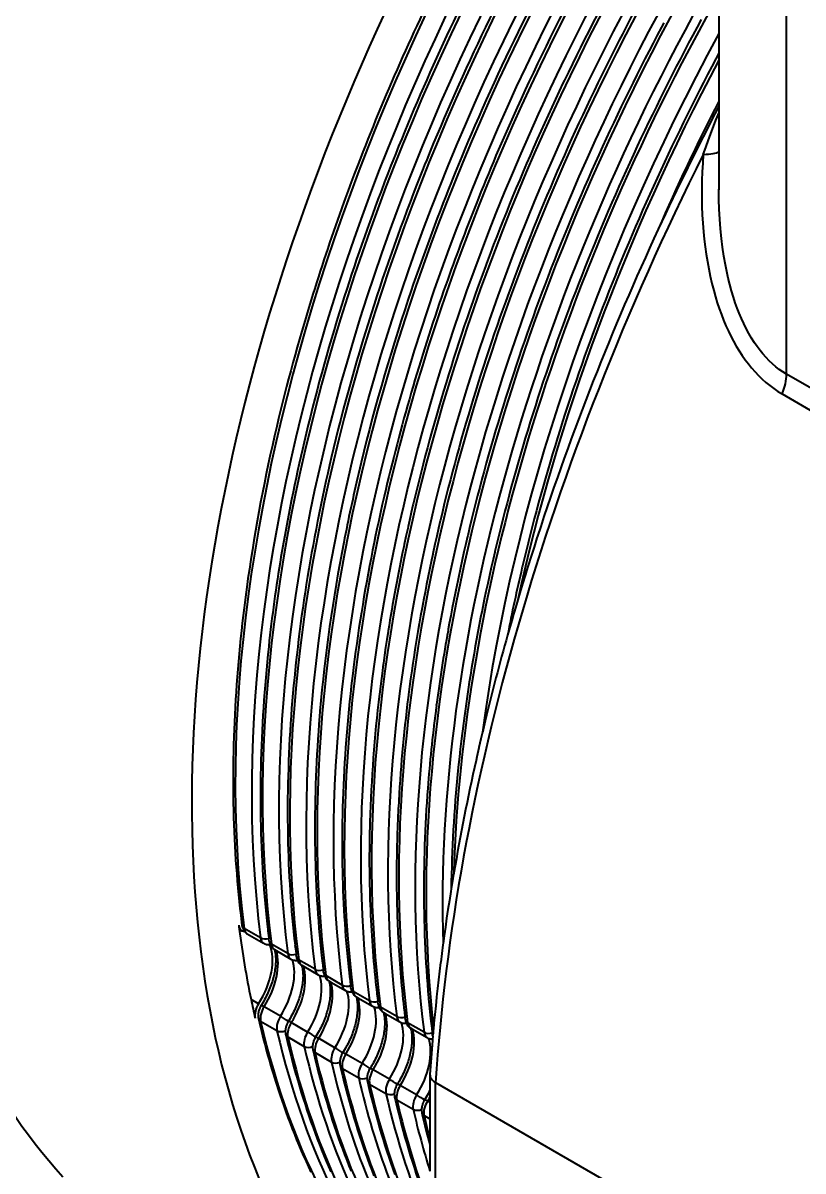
# Model space of a CAD drawing. Header units: millimetres. Extents: x 15 to 415, y 5 to 292.
# Drawn here: x 295.285 to 297.815, y 100.723 to 104.448 of the extents above; entities that cross this region are included whole.
import ezdxf

# ---------------------------------------------------------------- set-up
doc = ezdxf.new("R2010")
doc.units = ezdxf.units.MM
doc.layers.add('Geometries', color=7, linetype='Continuous')

msp = doc.modelspace()

# ---------------------------------------------------------------- linework, layer by layer
at = {"layer": 'Geometries', "linetype": 'Continuous', "lineweight": 40}
for p, q in [((297.7617, 103.3091), (297.7617, 107.5255)), ((297.542, 104.5406), (297.542, 104.4139)), ((297.542, 104.4139), (297.542, 104.35)), ((297.542, 104.35), (297.542, 104.3275)), ((297.542, 104.3275), (297.542, 104.1949)), ((297.542, 104.1949), (297.542, 104.1782)), ((297.542, 104.1782), (297.542, 104.156)), ((297.5363, 104.1423), (297.5418, 104.156)), ((297.542, 104.156), (297.542, 104.0302)), ((297.4918, 104.0219), (297.4963, 104.0352)), ((297.542, 104.0302), (297.542, 103.9221)), ((297.542, 103.9221), (297.542, 103.9073)), ((297.542, 103.9073), (297.542, 103.909)), ((299.933, 102.0555), (297.7617, 103.3091)), ((297.7471, 103.2445), (299.9184, 101.9909)), ((296.6646, 102.4819), (296.6636, 102.4762)), ((296.4463, 102.3137), (296.4453, 102.3056)), ((296.535, 102.2646), (296.5344, 102.2599)), ((296.626, 102.2337), (296.6264, 102.2367)), ((295.9863, 101.5078), (295.9947, 101.5029)), ((296.0554, 101.4796), (296.0024, 101.5103)), ((296.0124, 101.4927), (296.0654, 101.4621)), ((296.0823, 101.4782), (296.0825, 101.4764)), ((296.0826, 101.4759), (296.0825, 101.4764)), ((296.0835, 101.469), (296.0826, 101.4759)), ((296.0853, 101.4577), (296.0864, 101.4578)), ((296.1438, 101.4286), (296.0907, 101.4592)), ((296.1008, 101.4417), (296.1063, 101.4385)), ((296.1063, 101.4385), (296.1538, 101.4111)), ((296.1707, 101.4271), (296.1709, 101.4253)), ((296.171, 101.4248), (296.1709, 101.4253)), ((296.1719, 101.4179), (296.171, 101.4248)), ((296.2322, 101.3776), (296.1791, 101.4082)), ((296.1892, 101.3907), (296.1947, 101.3874)), ((296.1947, 101.3874), (296.2422, 101.36)), ((296.2591, 101.3761), (296.2593, 101.3743)), ((296.2594, 101.3738), (296.2593, 101.3743)), ((296.2602, 101.3669), (296.2594, 101.3738)), ((296.3206, 101.3265), (296.2675, 101.3572)), ((296.2776, 101.3396), (296.2831, 101.3364)), ((296.2831, 101.3364), (296.3306, 101.309)), ((296.3475, 101.3251), (296.3477, 101.3233)), ((296.3478, 101.3228), (296.3477, 101.3233)), ((296.3486, 101.3159), (296.3478, 101.3228)), ((296.4089, 101.2755), (296.3559, 101.3061)), ((296.0491, 101.2659), (296.0247, 101.28)), ((296.1198, 101.2251), (296.0668, 101.2557)), ((296.3659, 101.2886), (296.3715, 101.2854)), ((296.3715, 101.2854), (296.419, 101.258)), ((296.4359, 101.274), (296.4361, 101.2722)), ((296.4361, 101.2717), (296.4361, 101.2722)), ((296.437, 101.2648), (296.4361, 101.2717)), ((296.4973, 101.2245), (296.4443, 101.2551)), ((296.4543, 101.2376), (296.4599, 101.2344)), ((296.4599, 101.2344), (296.5074, 101.207)), ((296.5242, 101.223), (296.5245, 101.2212)), ((296.5245, 101.2207), (296.5245, 101.2212)), ((296.5254, 101.2138), (296.5245, 101.2207)), ((296.0557, 101.2092), (296.1087, 101.1786)), ((296.1457, 101.2094), (296.1454, 101.2089)), ((296.2082, 101.1741), (296.1552, 101.2047)), ((296.5857, 101.1735), (296.5327, 101.2041)), ((296.5427, 101.1865), (296.5483, 101.1833)), ((296.5483, 101.1833), (296.5958, 101.1559)), ((296.6168, 101.1882), (296.6172, 101.1929)), ((296.618, 101.2006), (296.6172, 101.1929)), ((296.1441, 101.1582), (296.1971, 101.1276)), ((296.2341, 101.1583), (296.2338, 101.1579)), ((296.2966, 101.123), (296.2436, 101.1537)), ((296.6126, 101.172), (296.6129, 101.1702)), ((296.6129, 101.1697), (296.6129, 101.1702)), ((296.6138, 101.1628), (296.6129, 101.1697)), ((296.6143, 101.1597), (296.6136, 101.1514)), ((296.6138, 101.1628), (296.6143, 101.1596)), ((296.6144, 101.1604), (296.6143, 101.1597)), ((296.6144, 101.1604), (296.615, 101.1675)), ((296.6155, 101.173), (296.615, 101.1682)), ((296.615, 101.1675), (296.615, 101.1682)), ((296.2324, 101.1072), (296.2855, 101.0765)), ((296.3225, 101.1073), (296.3222, 101.1068)), ((296.385, 101.072), (296.332, 101.1026)), ((296.3208, 101.0561), (296.3739, 101.0255)), ((296.4109, 101.0563), (296.4106, 101.0558)), ((296.4734, 101.021), (296.4204, 101.0516)), ((296.605, 101.0365), (296.6049, 101.0353)), ((296.6049, 101.0353), (296.6049, 100.9852)), ((296.4092, 101.0051), (296.4623, 100.9745)), ((296.4992, 101.0052), (296.499, 101.0048)), ((296.5618, 100.9699), (296.5088, 101.0006)), ((296.6232, 101.0103), (297.4151, 100.5532)), ((296.6232, 99.7578), (296.6232, 101.0103)), ((296.6049, 100.9852), (296.6049, 100.9626)), ((296.6049, 100.9626), (296.6049, 100.945)), ((296.4976, 100.9541), (296.5506, 100.9234)), ((296.5876, 100.9542), (296.5873, 100.9538)), ((296.6049, 100.945), (296.5971, 100.9495)), ((296.6049, 100.945), (296.6049, 100.8921)), ((296.586, 100.903), (296.6049, 100.8921)), ((296.6049, 100.8921), (296.6049, 100.8259)), ((296.6049, 100.8259), (296.6049, 100.8081)), ((296.6049, 100.8081), (296.6049, 100.7231))]:
    msp.add_line(p, q, dxfattribs=at)
at = {"layer": 'Geometries', "linetype": 'Continuous', "lineweight": 40, "flags": 128}
for points in [[(297.4853, 104.4597), (297.4715, 104.4343), (297.4578, 104.4089), (297.4442, 104.3834), (297.4308, 104.3578), (297.4174, 104.3322), (297.4041, 104.3066), (297.391, 104.2809), (297.3779, 104.2552), (297.365, 104.2294), (297.3521, 104.2036), (297.3394, 104.1778), (297.3268, 104.1519), (297.3142, 104.126), (297.3018, 104.1001), (297.2895, 104.0741), (297.2773, 104.0481), (297.2652, 104.0221), (297.2532, 103.996), (297.2413, 103.9699), (297.2296, 103.9438), (297.2179, 103.9177), (297.2064, 103.8915), (297.1949, 103.8653), (297.1836, 103.8391), (297.1724, 103.8129), (297.1613, 103.7867), (297.1504, 103.7604), (297.1395, 103.7341), (297.1287, 103.7078), (297.1181, 103.6815), (297.1076, 103.6551), (297.0972, 103.6288), (297.0869, 103.6024), (297.0767, 103.5761), (297.0667, 103.5497), (297.0568, 103.5233), (297.047, 103.4969), (297.0373, 103.4705), (297.0277, 103.4441), (297.0182, 103.4177), (297.0089, 103.3913), (296.9997, 103.3649), (296.9906, 103.3384), (296.9816, 103.312), (296.9728, 103.2856), (296.9641, 103.2592), (296.9555, 103.2328), (296.947, 103.2064), (296.9386, 103.18), (296.9304, 103.1536), (296.9223, 103.1272), (296.9143, 103.1009), (296.9064, 103.0745), (296.8987, 103.0482), (296.8911, 103.0218), (296.8836, 102.9955), (296.8763, 102.9692), (296.869, 102.9429), (296.8619, 102.9167), (296.855, 102.8904), (296.8481, 102.8642), (296.8414, 102.838), (296.8348, 102.8118), (296.8283, 102.7856), (296.822, 102.7595), (296.8158, 102.7334), (296.8152, 102.7307)], [(297.3633, 104.4484), (297.3559, 104.4344), (297.3424, 104.4088), (297.329, 104.3832), (297.3158, 104.3576), (297.3026, 104.3319), (297.2895, 104.3062), (297.2766, 104.2805), (297.2637, 104.2547), (297.251, 104.2288), (297.2384, 104.203), (297.2258, 104.1771), (297.2134, 104.1511), (297.2011, 104.1252), (297.1889, 104.0992), (297.1768, 104.0731), (297.1648, 104.0471), (297.1529, 104.021), (297.1412, 103.9949), (297.1295, 103.9687), (297.118, 103.9426), (297.1066, 103.9164), (297.0952, 103.8902), (297.084, 103.8639), (297.0729, 103.8377), (297.062, 103.8114), (297.0511, 103.7851), (297.0404, 103.7588), (297.0297, 103.7325), (297.0192, 103.7062), (297.0088, 103.6798), (296.9985, 103.6535), (296.9884, 103.6271), (296.9783, 103.6007), (296.9684, 103.5743), (296.9586, 103.5479), (296.9489, 103.5215), (296.9393, 103.4951), (296.9298, 103.4687), (296.9205, 103.4423), (296.9113, 103.4159), (296.9022, 103.3895), (296.8932, 103.3631), (296.8844, 103.3366), (296.8757, 103.3102), (296.8671, 103.2838), (296.8586, 103.2574), (296.8502, 103.231), (296.842, 103.2046), (296.8339, 103.1783), (296.8259, 103.1519), (296.8181, 103.1255), (296.8103, 103.0992), (296.8027, 103.0729), (296.7952, 103.0466), (296.7879, 103.0203), (296.7806, 102.994), (296.7735, 102.9677), (296.7666, 102.9415), (296.7597, 102.9152), (296.753, 102.889), (296.7464, 102.8628), (296.7399, 102.8367), (296.7336, 102.8105), (296.7274, 102.7844), (296.7268, 102.7818)], [(297.1994, 104.3538), (297.1882, 104.3315), (297.1754, 104.3057), (297.1626, 104.2799), (297.15, 104.254), (297.1375, 104.2281), (297.125, 104.2022), (297.1127, 104.1762), (297.1005, 104.1502), (297.0884, 104.1242), (297.0764, 104.0981), (297.0646, 104.072), (297.0528, 104.0459), (297.0411, 104.0198), (297.0296, 103.9936), (297.0182, 103.9674), (297.0068, 103.9412), (296.9956, 103.915), (296.9846, 103.8887), (296.9736, 103.8624), (296.9627, 103.8362), (296.952, 103.8099), (296.9413, 103.7835), (296.9308, 103.7572), (296.9204, 103.7309), (296.9101, 103.7045), (296.9, 103.6781), (296.8899, 103.6517), (296.88, 103.6254), (296.8702, 103.599), (296.8605, 103.5726), (296.8509, 103.5462), (296.8415, 103.5197), (296.8321, 103.4933), (296.8229, 103.4669), (296.8138, 103.4405), (296.8049, 103.4141), (296.796, 103.3877), (296.7873, 103.3613), (296.7787, 103.3349), (296.7702, 103.3085), (296.7618, 103.2821), (296.7536, 103.2557), (296.7455, 103.2293), (296.7375, 103.2029), (296.7297, 103.1766), (296.7219, 103.1502), (296.7143, 103.1239), (296.7068, 103.0976), (296.6995, 103.0713), (296.6923, 103.045), (296.6852, 103.0187), (296.6782, 102.9925), (296.6713, 102.9663), (296.6646, 102.9401), (296.658, 102.9139), (296.6516, 102.8877), (296.6452, 102.8616), (296.639, 102.8355), (296.6384, 102.8328)], [(297.542, 104.35), (297.5326, 104.3323), (297.5192, 104.3068), (297.5058, 104.2812), (297.4925, 104.2555), (297.4794, 104.2299), (297.4663, 104.2042), (297.4534, 104.1784), (297.4405, 104.1526), (297.4278, 104.1268), (297.4151, 104.1009), (297.4026, 104.075), (297.3902, 104.0491), (297.3779, 104.0231), (297.3657, 103.9971), (297.3536, 103.9711), (297.3416, 103.945), (297.3297, 103.9189), (297.318, 103.8928), (297.3063, 103.8667), (297.2948, 103.8405), (297.2833, 103.8143), (297.272, 103.7881), (297.2608, 103.7619), (297.2497, 103.7356), (297.2387, 103.7094), (297.2279, 103.6831), (297.2171, 103.6568), (297.2065, 103.6304), (297.196, 103.6041), (297.1856, 103.5778), (297.1753, 103.5514), (297.1651, 103.525), (297.1551, 103.4987), (297.1452, 103.4723), (297.1353, 103.4459), (297.1256, 103.4195), (297.1161, 103.3931), (297.1066, 103.3667), (297.0973, 103.3402), (297.0881, 103.3138), (297.079, 103.2874), (297.07, 103.261), (297.0612, 103.2346), (297.0524, 103.2082), (297.0438, 103.1818), (297.0354, 103.1554), (297.027, 103.129), (297.0188, 103.1026), (297.0107, 103.0762), (297.0027, 103.0498), (296.9948, 103.0235), (296.9871, 102.9971), (296.9795, 102.9708), (296.972, 102.9445), (296.9646, 102.9182), (296.9574, 102.8919), (296.9503, 102.8656), (296.9433, 102.8394), (296.9365, 102.8132), (296.9298, 102.787), (296.9245, 102.7662)], [(297.041, 104.2623), (297.0366, 104.2532), (297.0243, 104.2272), (297.0121, 104.2012), (297, 104.1752), (296.988, 104.1491), (296.9762, 104.123), (296.9644, 104.0969), (296.9527, 104.0708), (296.9412, 104.0446), (296.9298, 104.0184), (296.9185, 103.9922), (296.9073, 103.966), (296.8962, 103.9397), (296.8852, 103.9135), (296.8743, 103.8872), (296.8636, 103.8609), (296.8529, 103.8346), (296.8424, 103.8082), (296.832, 103.7819), (296.8217, 103.7555), (296.8116, 103.7292), (296.8015, 103.7028), (296.7916, 103.6764), (296.7818, 103.65), (296.7721, 103.6236), (296.7625, 103.5972), (296.7531, 103.5708), (296.7437, 103.5444), (296.7345, 103.5179), (296.7254, 103.4915), (296.7165, 103.4651), (296.7076, 103.4387), (296.6989, 103.4123), (296.6903, 103.3859), (296.6818, 103.3595), (296.6735, 103.3331), (296.6652, 103.3067), (296.6571, 103.2803), (296.6491, 103.254), (296.6413, 103.2276), (296.6335, 103.2013), (296.6259, 103.1749), (296.6185, 103.1486), (296.6111, 103.1223), (296.6039, 103.096), (296.5968, 103.0698), (296.5898, 103.0435), (296.5829, 103.0173), (296.5762, 102.9911), (296.5696, 102.9649), (296.5632, 102.9387), (296.5568, 102.9126), (296.5506, 102.8865), (296.55, 102.8838)], [(297.4963, 104.0352), (297.5115, 104.0779), (297.5327, 104.1335), (297.5363, 104.1423)], [(296.739, 104.0879), (296.7305, 104.0681), (296.7194, 104.0418), (296.7084, 104.0155), (296.6975, 103.9892), (296.6868, 103.9629), (296.6762, 103.9366), (296.6747, 103.9331)], [(297.4918, 104.0219), (297.4898, 103.9937), (297.4883, 103.9655), (297.4872, 103.9373), (297.4868, 103.9091), (297.4868, 103.8809), (297.4874, 103.8533), (297.4885, 103.8258), (297.4901, 103.7983), (297.4924, 103.771), (297.4948, 103.7466), (297.4978, 103.7224), (297.5012, 103.6982), (297.5051, 103.6742), (297.5095, 103.6504), (297.5144, 103.6267), (297.5198, 103.6031), (297.5258, 103.5798), (297.5313, 103.5602), (297.5372, 103.5408), (297.5435, 103.5216), (297.5503, 103.5027), (297.5576, 103.4841), (297.5653, 103.4657), (297.573, 103.4487), (297.5812, 103.432), (297.5898, 103.4157), (297.5988, 103.3997), (297.6083, 103.3841), (297.6178, 103.3697), (297.6276, 103.3557), (297.6379, 103.3421), (297.6485, 103.329), (297.6595, 103.3164), (297.6709, 103.3043), (297.6827, 103.2928), (297.6948, 103.2819), (297.7074, 103.2715), (297.7203, 103.2618), (297.7335, 103.2528), (297.7471, 103.2445)], [(297.4918, 104.0219), (297.5007, 104.0224), (297.509, 104.023), (297.5166, 104.0239), (297.5234, 104.0249), (297.5295, 104.0261), (297.5348, 104.0274), (297.5392, 104.0289), (297.5421, 104.0302)], [(296.3793, 104.0095), (296.3696, 103.9843), (296.3596, 103.9579), (296.3497, 103.9315), (296.3398, 103.9051), (296.3302, 103.8787), (296.3206, 103.8523), (296.3179, 103.8448)], [(296.4842, 104.0006), (296.4785, 103.986), (296.4682, 103.9596), (296.458, 103.9333), (296.4543, 103.9236)], [(296.5946, 104.0046), (296.5878, 103.9877), (296.5831, 103.976)], [(297.7617, 103.3091), (297.7498, 103.3164), (297.7383, 103.3244), (297.727, 103.3331), (297.7161, 103.3425), (297.7055, 103.3525), (297.6953, 103.3631), (297.6854, 103.3743), (297.6759, 103.386), (297.6667, 103.3982), (297.6579, 103.4109), (297.6484, 103.4257), (297.6395, 103.441), (297.631, 103.4567), (297.6229, 103.473), (297.6153, 103.4896), (297.6083, 103.5063), (297.6017, 103.5233), (297.5955, 103.5407), (297.5897, 103.5583), (297.5835, 103.5788), (297.5778, 103.5996), (297.5726, 103.6206), (297.5678, 103.6419), (297.5635, 103.6634), (297.5585, 103.6919), (297.5542, 103.7206), (297.5506, 103.7495), (297.5474, 103.7807), (297.545, 103.8121), (297.5433, 103.8437), (297.5423, 103.8754), (297.542, 103.9073)], [(297.758, 103.2776), (297.7596, 103.2858), (297.7608, 103.2938), (297.7615, 103.3016), (297.7617, 103.3091)], [(297.7471, 103.2445), (297.7508, 103.2538), (297.754, 103.2631), (297.7562, 103.2704), (297.758, 103.2776)], [(296.2848, 103.0369), (296.2794, 103.0135), (296.2734, 102.9874), (296.2676, 102.9614), (296.2619, 102.9354), (296.2564, 102.9095), (296.251, 102.8835), (296.2457, 102.8576), (296.2415, 102.8366)], [(296.4616, 102.9349), (296.4562, 102.9114), (296.4502, 102.8854), (296.4444, 102.8594), (296.4387, 102.8334), (296.4332, 102.8074), (296.4277, 102.7815), (296.4239, 102.7625)], [(296.55, 102.8838), (296.5446, 102.8604), (296.5386, 102.8344), (296.5342, 102.8149)], [(296.2415, 102.8366), (296.2405, 102.8318), (296.2355, 102.806), (296.2306, 102.7802), (296.2258, 102.7544), (296.2248, 102.7488)], [(296.6384, 102.8328), (296.6329, 102.8094), (296.627, 102.7833), (296.6212, 102.7573), (296.6155, 102.7313), (296.613, 102.7195)], [(296.5342, 102.8149), (296.5328, 102.8083), (296.5271, 102.7823), (296.5216, 102.7564), (296.5199, 102.7485)], [(296.7268, 102.7818), (296.7213, 102.7583), (296.7154, 102.7323), (296.7096, 102.7063), (296.7039, 102.6803), (296.7015, 102.6694)], [(296.954, 102.7832), (296.9522, 102.7777), (296.9426, 102.7479), (296.9332, 102.7181), (296.9238, 102.6884), (296.9185, 102.6711)], [(296.2248, 102.7488), (296.2212, 102.7287), (296.2167, 102.703), (296.2123, 102.6774), (296.208, 102.6518), (296.2039, 102.6263), (296.2, 102.6008), (296.1961, 102.5753), (296.1924, 102.5499), (296.1888, 102.5246), (296.1854, 102.4993), (296.1821, 102.474), (296.1789, 102.4488), (296.1759, 102.4237), (296.173, 102.3986), (296.1702, 102.3735), (296.1676, 102.3485), (296.1651, 102.3236), (296.1627, 102.2987), (296.1605, 102.2739), (296.1584, 102.2492), (296.1564, 102.2245), (296.1546, 102.1998), (296.1529, 102.1753), (296.1513, 102.1508), (296.1499, 102.1263), (296.1486, 102.102), (296.1475, 102.0777), (296.1465, 102.0534), (296.1456, 102.0293), (296.1449, 102.0052), (296.1442, 101.9812), (296.1438, 101.9572), (296.1434, 101.9334), (296.1432, 101.9096), (296.1432, 101.8859), (296.1433, 101.8622), (296.1435, 101.8386), (296.1438, 101.8152), (296.1439, 101.8089)], [(296.9245, 102.7662), (296.9232, 102.7608), (296.9167, 102.7346), (296.9104, 102.7085), (296.9042, 102.6824), (296.9036, 102.6797)], [(296.613, 102.7195), (296.6099, 102.7053), (296.6045, 102.6794), (296.5992, 102.6535), (296.5941, 102.6277), (296.589, 102.6018), (296.5841, 102.576), (296.5828, 102.5689)], [(296.8152, 102.7307), (296.8097, 102.7073), (296.8078, 102.6988)], [(296.8078, 102.6988), (296.8038, 102.6813), (296.798, 102.6552), (296.7923, 102.6292), (296.7867, 102.6033), (296.7813, 102.5774), (296.7788, 102.5652)], [(296.9185, 102.6711), (296.9146, 102.6586), (296.9055, 102.6289), (296.8966, 102.5991), (296.8897, 102.5763)], [(296.0147, 102.6454), (296.0121, 102.6266), (296.0086, 102.6013), (296.0053, 102.5761), (296.0021, 102.5509), (295.9991, 102.5257), (295.9962, 102.5006), (295.9934, 102.4756), (295.9908, 102.4506), (295.9883, 102.4257), (295.9859, 102.4008), (295.9837, 102.376), (295.9816, 102.3512), (295.9796, 102.3265), (295.9778, 102.3019), (295.9761, 102.2773), (295.9746, 102.2528), (295.9731, 102.2284), (295.9719, 102.204), (295.9707, 102.1797), (295.9697, 102.1555), (295.9689, 102.1342)], [(296.6939, 102.633), (296.6929, 102.6284), (296.6876, 102.6025), (296.6824, 102.5766), (296.6774, 102.5508), (296.6725, 102.525), (296.6677, 102.4993), (296.6646, 102.4819)], [(296.7015, 102.6694), (296.6983, 102.6543), (296.6939, 102.633)], [(296.5828, 102.5689), (296.5794, 102.5503), (296.5747, 102.5246), (296.5702, 102.4989), (296.5658, 102.4733), (296.5616, 102.4477), (296.5575, 102.4222), (296.5552, 102.4072)], [(296.8897, 102.5763), (296.8877, 102.5694), (296.879, 102.5397), (296.8761, 102.5298)], [(296.8761, 102.5298), (296.8704, 102.51), (296.8619, 102.4803), (296.8567, 102.4616)], [(296.4696, 102.4765), (296.4691, 102.4732), (296.4651, 102.4477), (296.4613, 102.4222), (296.4576, 102.3968), (296.454, 102.3715), (296.4523, 102.3587)], [(296.0819, 102.4254), (296.0818, 102.4245), (296.0792, 102.3996), (296.0767, 102.3746), (296.0743, 102.3498), (296.0721, 102.3249), (296.07, 102.3002), (296.068, 102.2755), (296.0662, 102.2509), (296.0645, 102.2263), (296.063, 102.2018), (296.0615, 102.1774), (296.0602, 102.153), (296.0591, 102.1287), (296.0581, 102.1045), (296.0572, 102.0803), (296.0565, 102.0562), (296.0559, 102.0322), (296.0554, 102.0083), (296.0551, 101.9844), (296.0549, 101.9606), (296.0548, 101.9369), (296.0549, 101.9132), (296.0551, 101.8897), (296.0554, 101.8662), (296.0559, 101.8428), (296.0565, 101.8195), (296.0573, 101.7962), (296.0582, 101.7731), (296.0592, 101.75), (296.0603, 101.727), (296.0616, 101.7041), (296.0631, 101.6813), (296.0646, 101.6586), (296.0663, 101.6359), (296.0682, 101.6136)], [(296.5552, 102.4072), (296.5535, 102.3967), (296.5497, 102.3712), (296.546, 102.3458), (296.5424, 102.3204), (296.539, 102.2951), (296.5378, 102.2863)], [(296.3572, 102.3585), (296.3557, 102.3467), (296.3527, 102.3216), (296.3508, 102.3059)], [(296.4523, 102.3587), (296.4506, 102.3462), (296.4473, 102.3209), (296.4463, 102.3137)], [(296.3508, 102.3059), (296.3498, 102.2965), (296.347, 102.2714), (296.3443, 102.2465), (296.3418, 102.2215), (296.3395, 102.1967), (296.3372, 102.1719), (296.3352, 102.1471), (296.3332, 102.1224), (296.3314, 102.0978), (296.3297, 102.0732), (296.3281, 102.0487), (296.3267, 102.0243), (296.3254, 101.9999), (296.3243, 101.9756), (296.3232, 101.9514), (296.3224, 101.9272), (296.3216, 101.9031), (296.321, 101.8791), (296.3206, 101.8552), (296.3202, 101.8313), (296.32, 101.8075), (296.32, 101.7838), (296.32, 101.7602), (296.3202, 101.7366), (296.3206, 101.7131), (296.3209, 101.6985)], [(296.4453, 102.3056), (296.4441, 102.2957), (296.441, 102.2706), (296.4381, 102.2455), (296.438, 102.2446)], [(296.5378, 102.2863), (296.5356, 102.2699), (296.535, 102.2646)], [(296.626, 102.2337), (296.624, 102.2189), (296.6236, 102.2155)], [(296.2482, 102.2154), (296.2468, 102.1981), (296.2448, 102.1734), (296.243, 102.1488), (296.2413, 102.1242), (296.2397, 102.0997), (296.2383, 102.0753), (296.237, 102.0509), (296.2369, 102.0485)], [(296.7156, 102.192), (296.7124, 102.1678), (296.7112, 102.1583)], [(296.7112, 102.1583), (296.7092, 102.1426), (296.7062, 102.1175), (296.7033, 102.0924), (296.7005, 102.0673), (296.6979, 102.0423), (296.6958, 102.0218)], [(296.7843, 102.1844), (296.7843, 102.1843), (296.7772, 102.1548), (296.7755, 102.1476)], [(295.9689, 102.1342), (295.9688, 102.1314), (295.9681, 102.1073), (295.9675, 102.0832), (295.967, 102.0593), (295.9667, 102.0354), (295.9665, 102.0116), (295.9664, 101.9879), (295.9665, 101.9643), (295.9667, 101.9407), (295.967, 101.9172), (295.9675, 101.8938), (295.9681, 101.8705), (295.9689, 101.8473), (295.9698, 101.8241), (295.9708, 101.801), (295.972, 101.778), (295.9733, 101.7552), (295.9747, 101.7323), (295.9763, 101.7096), (295.978, 101.687), (295.9798, 101.6644), (295.9818, 101.642), (295.9839, 101.6196), (295.9861, 101.5974), (295.9885, 101.5752), (295.991, 101.5531), (295.9937, 101.5311), (295.9951, 101.52)], [(296.7755, 102.1476), (296.7703, 102.1254), (296.7639, 102.0976)], [(296.7639, 102.0976), (296.7635, 102.096), (296.7568, 102.0666), (296.7544, 102.0556)], [(296.2369, 102.0485), (296.2359, 102.0266), (296.2349, 102.0024), (296.234, 101.9783), (296.2332, 101.9542), (296.2326, 101.9302), (296.2323, 101.9144)], [(296.2323, 101.9144), (296.2322, 101.9062), (296.2318, 101.8823), (296.2316, 101.8585), (296.2316, 101.8348), (296.2316, 101.8112), (296.2319, 101.7876), (296.2322, 101.7641), (296.2327, 101.7407), (296.2333, 101.7174), (296.234, 101.6942), (296.2349, 101.671), (296.236, 101.6479), (296.2371, 101.625), (296.2384, 101.6021), (296.2399, 101.5792), (296.2414, 101.5565), (296.2431, 101.5339), (296.245, 101.5113), (296.2469, 101.4889), (296.249, 101.4665), (296.2513, 101.4443), (296.2537, 101.4221), (296.2556, 101.4051)], [(296.6819, 101.6869), (296.6772, 101.6585), (296.6739, 101.6384)], [(296.6826, 101.6907), (296.682, 101.6874), (296.6819, 101.6869)], [(296.6739, 101.6384), (296.6725, 101.6297), (296.6679, 101.6008), (296.6635, 101.5721), (296.6592, 101.5434), (296.6551, 101.5147), (296.651, 101.486), (296.6476, 101.4609)], [(296.0682, 101.6136), (296.0682, 101.6134), (296.0702, 101.591), (296.0723, 101.5686), (296.0745, 101.5463), (296.0769, 101.5242), (296.0788, 101.5071)], [(296.5853, 101.5953), (296.5854, 101.5835), (296.5857, 101.56), (296.5862, 101.5366), (296.5868, 101.5133), (296.5876, 101.49), (296.5885, 101.4669), (296.5895, 101.4438), (296.5906, 101.4217)], [(295.9951, 101.52), (295.9957, 101.5166), (295.9964, 101.5137), (295.9971, 101.5115), (295.9978, 101.5096), (295.9988, 101.5075), (295.9998, 101.5055), (296.0009, 101.5037), (296.0029, 101.5009), (296.0031, 101.5007)], [(296.0031, 101.5007), (296.0053, 101.4982), (296.0066, 101.4969), (296.008, 101.4958), (296.0099, 101.4943), (296.0124, 101.4927)], [(296.0788, 101.5071), (296.0794, 101.5021), (296.0821, 101.4801), (296.0823, 101.4782)], [(296.1008, 101.4417), (296.1015, 101.4389), (296.1023, 101.4351), (296.103, 101.4312), (296.1036, 101.4271), (296.1041, 101.423), (296.1044, 101.4187), (296.1047, 101.4143), (296.1048, 101.4098), (296.1048, 101.4053), (296.1047, 101.4006), (296.1044, 101.3958), (296.1041, 101.391), (296.1036, 101.3861), (296.103, 101.381), (296.1023, 101.376), (296.1014, 101.3708), (296.1004, 101.3657), (296.0993, 101.3604), (296.0981, 101.3551), (296.0967, 101.3498), (296.0953, 101.3444), (296.0937, 101.339), (296.092, 101.3336), (296.0901, 101.3282), (296.0882, 101.3228), (296.0861, 101.3173), (296.0839, 101.3119), (296.0816, 101.3065), (296.0792, 101.301), (296.0767, 101.2956), (296.0741, 101.2903), (296.0714, 101.2849), (296.0686, 101.2796), (296.0657, 101.2744), (296.0627, 101.2692), (296.0596, 101.264), (296.0573, 101.2604)], [(296.0654, 101.4621), (296.068, 101.4607), (296.0702, 101.4598), (296.0719, 101.4592), (296.0731, 101.4589), (296.0743, 101.4586), (296.0755, 101.4583), (296.0768, 101.458), (296.0786, 101.4578), (296.0804, 101.4577), (296.0824, 101.4576), (296.085, 101.4577), (296.0853, 101.4577)], [(296.0835, 101.469), (296.084, 101.4655), (296.0847, 101.4627), (296.0855, 101.4604), (296.0862, 101.4585), (296.0865, 101.4578)], [(296.0865, 101.4578), (296.0871, 101.4564), (296.0882, 101.4545), (296.0893, 101.4526), (296.0913, 101.4498), (296.0937, 101.4471), (296.095, 101.4459), (296.0964, 101.4447), (296.0983, 101.4433), (296.1008, 101.4417)], [(296.1672, 101.456), (296.1678, 101.451), (296.1705, 101.4291), (296.1707, 101.4271)], [(296.6476, 101.4609), (296.6471, 101.4575), (296.6434, 101.4289), (296.6398, 101.4005), (296.6396, 101.3995)], [(296.1538, 101.4111), (296.1564, 101.4097), (296.1586, 101.4088), (296.1591, 101.4086)], [(296.1591, 101.4086), (296.1603, 101.4082), (296.1615, 101.4078), (296.1627, 101.4075), (296.1639, 101.4073), (296.1652, 101.407), (296.167, 101.4068), (296.1687, 101.4066), (296.1708, 101.4066), (296.1734, 101.4066), (296.1748, 101.4068)], [(296.1719, 101.4179), (296.1724, 101.4145), (296.1731, 101.4117), (296.1739, 101.4094), (296.1746, 101.4075), (296.1749, 101.4068)], [(296.1749, 101.4068), (296.1755, 101.4054), (296.1765, 101.4035), (296.1777, 101.4016), (296.1797, 101.3988), (296.1821, 101.3961), (296.1834, 101.3949), (296.1848, 101.3937), (296.1867, 101.3923), (296.1892, 101.3907)], [(296.2556, 101.4051), (296.2562, 101.4), (296.2588, 101.378), (296.2591, 101.3761)], [(296.5906, 101.4217), (296.5907, 101.4208), (296.592, 101.3979), (296.5934, 101.3751), (296.595, 101.3524), (296.5967, 101.3298), (296.5985, 101.3072), (296.6005, 101.2848), (296.6007, 101.2823)], [(296.1892, 101.3907), (296.1899, 101.3879), (296.1907, 101.3841), (296.1914, 101.3801), (296.192, 101.3761), (296.1924, 101.3719), (296.1928, 101.3677), (296.193, 101.3633), (296.1932, 101.3588), (296.1932, 101.3542), (296.1931, 101.3496), (296.1928, 101.3448), (296.1925, 101.3399), (296.192, 101.335), (296.1914, 101.33), (296.1906, 101.3249), (296.1898, 101.3198), (296.1888, 101.3146), (296.1877, 101.3094), (296.1865, 101.3041), (296.1851, 101.2988), (296.1837, 101.2934), (296.1821, 101.288), (296.1803, 101.2826), (296.1785, 101.2772), (296.1766, 101.2717), (296.1745, 101.2663), (296.1723, 101.2609), (296.17, 101.2554), (296.1676, 101.25), (296.1651, 101.2446), (296.1625, 101.2392), (296.1598, 101.2339), (296.157, 101.2286), (296.154, 101.2234), (296.151, 101.2182), (296.1479, 101.213), (296.1457, 101.2094)], [(296.2602, 101.3669), (296.2608, 101.3635), (296.2615, 101.3606), (296.2622, 101.3584), (296.263, 101.3565), (296.2633, 101.3557)], [(296.6396, 101.3995), (296.6363, 101.372), (296.6329, 101.3437), (296.6297, 101.3153), (296.6278, 101.298)], [(296.2776, 101.3396), (296.2783, 101.3368), (296.2791, 101.333), (296.2798, 101.3291), (296.2804, 101.3251), (296.2808, 101.3209), (296.2812, 101.3166), (296.2814, 101.3123), (296.2816, 101.3078), (296.2816, 101.3032), (296.2814, 101.2985), (296.2812, 101.2938), (296.2809, 101.2889), (296.2804, 101.284), (296.2798, 101.279), (296.279, 101.2739), (296.2782, 101.2688), (296.2772, 101.2636), (296.2761, 101.2583), (296.2749, 101.2531), (296.2735, 101.2477), (296.272, 101.2424), (296.2704, 101.237), (296.2687, 101.2316), (296.2669, 101.2261), (296.2649, 101.2207), (296.2629, 101.2153), (296.2607, 101.2098), (296.2584, 101.2044), (296.256, 101.199), (296.2535, 101.1936), (296.2509, 101.1882), (296.2482, 101.1829), (296.2453, 101.1776), (296.2424, 101.1723), (296.2394, 101.1671), (296.2363, 101.162), (296.2341, 101.1583)], [(296.2422, 101.36), (296.2448, 101.3587), (296.247, 101.3578), (296.2475, 101.3576)], [(296.2475, 101.3576), (296.2486, 101.3572), (296.2499, 101.3568), (296.2511, 101.3565), (296.2523, 101.3562), (296.2536, 101.356), (296.2554, 101.3557), (296.2571, 101.3556), (296.2592, 101.3555), (296.2618, 101.3556), (296.2632, 101.3557)], [(296.2633, 101.3557), (296.2639, 101.3544), (296.2649, 101.3524), (296.2661, 101.3506), (296.2681, 101.3478), (296.2705, 101.3451), (296.2718, 101.3439), (296.2732, 101.3427), (296.275, 101.3412), (296.2776, 101.3396)], [(296.344, 101.354), (296.3446, 101.349), (296.3472, 101.327), (296.3475, 101.3251)], [(296.3306, 101.309), (296.3332, 101.3077), (296.3354, 101.3067), (296.3359, 101.3065)], [(296.3359, 101.3065), (296.337, 101.3062), (296.3382, 101.3058), (296.3395, 101.3055), (296.3407, 101.3052), (296.342, 101.305), (296.3438, 101.3047), (296.3455, 101.3046), (296.3475, 101.3045), (296.3501, 101.3046), (296.3516, 101.3047)], [(296.3486, 101.3159), (296.3492, 101.3124), (296.3499, 101.3096), (296.3506, 101.3074), (296.3514, 101.3055), (296.3517, 101.3047)], [(296.3517, 101.3047), (296.3523, 101.3033), (296.3533, 101.3014), (296.3545, 101.2996), (296.3565, 101.2967), (296.3589, 101.2941), (296.3602, 101.2928), (296.3615, 101.2916), (296.3634, 101.2902), (296.3659, 101.2886)], [(296.4324, 101.3029), (296.433, 101.298), (296.4356, 101.276), (296.4359, 101.274)], [(296.6278, 101.298), (296.6266, 101.2871), (296.6236, 101.2589), (296.6208, 101.2307), (296.6181, 101.2026), (296.618, 101.2006)], [(296.0573, 101.2604), (296.0551, 101.2567), (296.0533, 101.2532), (296.0528, 101.2521)], [(296.366, 101.2886), (296.3667, 101.2858), (296.3675, 101.282), (296.3682, 101.2781), (296.3687, 101.274), (296.3692, 101.2699), (296.3696, 101.2656), (296.3698, 101.2612), (296.3699, 101.2568), (296.37, 101.2522), (296.3698, 101.2475), (296.3696, 101.2427), (296.3692, 101.2379), (296.3688, 101.233), (296.3682, 101.228), (296.3674, 101.2229), (296.3666, 101.2177), (296.3656, 101.2126), (296.3645, 101.2073), (296.3633, 101.202), (296.3619, 101.1967), (296.3604, 101.1913), (296.3588, 101.1859), (296.3571, 101.1805), (296.3553, 101.1751), (296.3533, 101.1697), (296.3513, 101.1642), (296.3491, 101.1588), (296.3468, 101.1534), (296.3444, 101.1479), (296.3419, 101.1426), (296.3393, 101.1372), (296.3365, 101.1319), (296.335, 101.1289)], [(296.419, 101.258), (296.4216, 101.2566), (296.4238, 101.2557), (296.4243, 101.2555)], [(296.4243, 101.2555), (296.4254, 101.2551), (296.4266, 101.2548), (296.4278, 101.2544), (296.4291, 101.2542), (296.4304, 101.2539), (296.4322, 101.2537), (296.4339, 101.2535), (296.4359, 101.2535), (296.4385, 101.2535), (296.44, 101.2537)], [(296.437, 101.2648), (296.4376, 101.2614), (296.4383, 101.2586), (296.439, 101.2563), (296.4397, 101.2544), (296.4401, 101.2537)], [(296.6007, 101.2823), (296.6026, 101.2624), (296.6048, 101.2401), (296.6072, 101.218), (296.6092, 101.2009)], [(296.0528, 101.2521), (296.0519, 101.2499), (296.0508, 101.247), (296.05, 101.2445), (296.0493, 101.2423), (296.0489, 101.2406), (296.0486, 101.2392), (296.0483, 101.2375), (296.0479, 101.2355), (296.0476, 101.2326), (296.0475, 101.2302), (296.0474, 101.2281), (296.0474, 101.2271), (296.0475, 101.2261), (296.0475, 101.2249), (296.0477, 101.2232), (296.048, 101.2209), (296.0485, 101.2182)], [(296.4401, 101.2537), (296.4407, 101.2523), (296.4417, 101.2504), (296.4428, 101.2485), (296.4449, 101.2457), (296.4473, 101.243), (296.4486, 101.2418), (296.4499, 101.2406), (296.4518, 101.2392), (296.4543, 101.2376)], [(296.4544, 101.2376), (296.4551, 101.2348), (296.4559, 101.231), (296.4565, 101.2271), (296.4571, 101.223), (296.4576, 101.2189), (296.458, 101.2146), (296.4582, 101.2102), (296.4583, 101.2057), (296.4583, 101.2011), (296.4583, 101.2001)], [(296.5208, 101.252), (296.5214, 101.2469), (296.5225, 101.2372)], [(296.5225, 101.2372), (296.524, 101.2249), (296.5242, 101.223)], [(296.1412, 101.201), (296.1403, 101.1989), (296.1392, 101.196), (296.1383, 101.1934), (296.1377, 101.1913), (296.1373, 101.1896), (296.137, 101.1882), (296.1367, 101.1865), (296.1363, 101.1845), (296.136, 101.1816), (296.1358, 101.1792), (296.1358, 101.1783)], [(296.1454, 101.2089), (296.1435, 101.2057), (296.1417, 101.2021), (296.1412, 101.201)], [(296.4583, 101.2001), (296.4582, 101.1965), (296.458, 101.1917), (296.4576, 101.1869), (296.4571, 101.1819), (296.4565, 101.1769), (296.4558, 101.1719), (296.455, 101.1667), (296.454, 101.1615), (296.4529, 101.1563), (296.4516, 101.151), (296.4503, 101.1457), (296.4488, 101.1403), (296.4472, 101.1349), (296.4455, 101.1295), (296.4437, 101.1241), (296.4417, 101.1186), (296.4397, 101.1132), (296.4375, 101.1078), (296.4352, 101.1023), (296.4328, 101.0969), (296.4303, 101.0915), (296.4277, 101.0862), (296.4249, 101.0808), (296.4221, 101.0755), (296.4192, 101.0703), (296.4162, 101.0651), (296.4131, 101.0599), (296.4109, 101.0563)], [(296.5428, 101.1865), (296.5434, 101.1837), (296.5442, 101.1799), (296.5449, 101.176), (296.5455, 101.172), (296.546, 101.1678), (296.5464, 101.1636), (296.5466, 101.1592), (296.5467, 101.1547), (296.5467, 101.1501), (296.5466, 101.1454), (296.5464, 101.1407), (296.546, 101.1358), (296.5455, 101.1309), (296.5449, 101.1259), (296.5442, 101.1208), (296.5433, 101.1157), (296.5424, 101.1105), (296.5413, 101.1053), (296.54, 101.1), (296.5387, 101.0946), (296.5372, 101.0893), (296.5356, 101.0839), (296.5339, 101.0785), (296.5321, 101.073), (296.5301, 101.0676), (296.528, 101.0622), (296.5259, 101.0567), (296.5236, 101.0513), (296.5212, 101.0459), (296.5187, 101.0405), (296.516, 101.0351), (296.5133, 101.0298), (296.5105, 101.0245), (296.5076, 101.0192), (296.5046, 101.014), (296.5015, 101.0089), (296.4992, 101.0052)], [(296.5074, 101.207), (296.51, 101.2056), (296.5122, 101.2047), (296.5127, 101.2045)], [(296.5127, 101.2045), (296.5138, 101.2041), (296.515, 101.2037), (296.5162, 101.2034), (296.5175, 101.2031), (296.5188, 101.2029), (296.5206, 101.2026), (296.5223, 101.2025), (296.5243, 101.2024), (296.5269, 101.2025), (296.5284, 101.2026)], [(296.5254, 101.2138), (296.526, 101.2104), (296.5267, 101.2075), (296.5274, 101.2053), (296.5281, 101.2034), (296.5285, 101.2026)], [(296.5285, 101.2026), (296.5291, 101.2013), (296.5301, 101.1994), (296.5312, 101.1975), (296.5333, 101.1947), (296.5357, 101.192), (296.5369, 101.1908), (296.5383, 101.1896), (296.5402, 101.1881), (296.5427, 101.1865)], [(296.6092, 101.2009), (296.6097, 101.1959), (296.6124, 101.1739), (296.6126, 101.172)], [(296.6168, 101.1882), (296.6156, 101.1746), (296.6155, 101.173)], [(296.1358, 101.1783), (296.1358, 101.1771), (296.1358, 101.1761), (296.1358, 101.1751), (296.1359, 101.1739), (296.1361, 101.1721), (296.1364, 101.1699), (296.1369, 101.1672)], [(296.1369, 101.1672), (296.1394, 101.1564), (296.1442, 101.1362), (296.1492, 101.116), (296.1543, 101.096), (296.1595, 101.076), (296.1649, 101.0562), (296.1704, 101.0365), (296.171, 101.0343)], [(296.2296, 101.15), (296.2287, 101.1478), (296.2276, 101.1449), (296.2267, 101.1424), (296.2261, 101.1403), (296.2257, 101.1386), (296.2254, 101.1372), (296.225, 101.1355), (296.2247, 101.1335), (296.2244, 101.1305), (296.2242, 101.1282), (296.2242, 101.1273)], [(296.2338, 101.1579), (296.2319, 101.1546), (296.2301, 101.1511), (296.2296, 101.15)], [(296.5958, 101.1559), (296.5984, 101.1546), (296.6005, 101.1536), (296.601, 101.1535)], [(296.601, 101.1535), (296.6022, 101.1531), (296.6034, 101.1527), (296.6046, 101.1524), (296.6059, 101.1521), (296.6072, 101.1519), (296.609, 101.1516), (296.6107, 101.1515), (296.6127, 101.1514), (296.6135, 101.1514)], [(296.6136, 101.1514), (296.6132, 101.1466), (296.6109, 101.1187), (296.6088, 101.0908), (296.6068, 101.063), (296.605, 101.0365)], [(296.2242, 101.1273), (296.2242, 101.126), (296.2242, 101.125), (296.2242, 101.1241), (296.2243, 101.1229), (296.2245, 101.1211), (296.2248, 101.1189), (296.2253, 101.1161)], [(296.2253, 101.1161), (296.2278, 101.1054), (296.2326, 101.0851), (296.2359, 101.0717)], [(296.3222, 101.1068), (296.3203, 101.1036), (296.3185, 101.1001), (296.318, 101.099)], [(296.335, 101.1289), (296.3337, 101.1266), (296.3308, 101.1213), (296.3278, 101.1161), (296.3247, 101.1109), (296.3225, 101.1073)], [(296.2359, 101.0717), (296.2376, 101.065), (296.2427, 101.0449), (296.2479, 101.025), (296.2533, 101.0052), (296.2588, 100.9855), (296.2644, 100.9659), (296.2702, 100.9464), (296.2761, 100.9271), (296.2821, 100.9079), (296.2882, 100.8887), (296.2945, 100.8698), (296.3009, 100.8509), (296.3074, 100.8322), (296.3141, 100.8135), (296.3209, 100.795), (296.3278, 100.7767), (296.3349, 100.7584), (296.3421, 100.7403), (296.3494, 100.7223)], [(296.318, 101.099), (296.3171, 101.0968), (296.316, 101.0939), (296.3151, 101.0914), (296.3145, 101.0893), (296.3141, 101.0876), (296.3138, 101.0861), (296.3134, 101.0844), (296.3131, 101.0824), (296.3128, 101.0795), (296.3126, 101.0771), (296.3126, 101.0763)], [(296.3126, 101.0763), (296.3126, 101.075), (296.3126, 101.074), (296.3126, 101.073), (296.3127, 101.0718), (296.3128, 101.0701), (296.3131, 101.0678), (296.3137, 101.0651)], [(296.171, 101.0343), (296.176, 101.0169), (296.1818, 100.9975), (296.1877, 100.9781), (296.1937, 100.9589), (296.1998, 100.9398), (296.2061, 100.9208), (296.2125, 100.9019), (296.2191, 100.8832), (296.2257, 100.8646), (296.2325, 100.8461), (296.2394, 100.8277), (296.2465, 100.8095), (296.2537, 100.7914), (296.261, 100.7734), (296.2684, 100.7555), (296.276, 100.7378), (296.2837, 100.7202)], [(296.3137, 101.0651), (296.3162, 101.0544), (296.321, 101.0341), (296.326, 101.014), (296.3311, 100.9939), (296.3363, 100.974), (296.3417, 100.9542), (296.3472, 100.9345), (296.3528, 100.9149), (296.3586, 100.8954), (296.3644, 100.8761), (296.3705, 100.8568), (296.3766, 100.8377), (296.3829, 100.8187), (296.3893, 100.7999), (296.3958, 100.7811), (296.4025, 100.7625), (296.4093, 100.744), (296.4162, 100.7257), (296.4233, 100.7074)], [(296.4064, 101.0479), (296.4055, 101.0458), (296.4043, 101.0429), (296.4035, 101.0403), (296.4029, 101.0382), (296.4025, 101.0365), (296.4022, 101.0351), (296.4018, 101.0334), (296.4015, 101.0314), (296.4012, 101.0285), (296.401, 101.0261), (296.401, 101.0252)], [(296.4106, 101.0558), (296.4087, 101.0526), (296.4069, 101.049), (296.4064, 101.0479)], [(296.6049, 101.0353), (296.6052, 101.0319), (296.6061, 101.0285), (296.6076, 101.0252), (296.6097, 101.0219), (296.6123, 101.0188), (296.6155, 101.0158), (296.6191, 101.013), (296.6232, 101.0103)], [(296.109, 100.9984), (296.1114, 100.9908), (296.1177, 100.9718), (296.1241, 100.953), (296.1307, 100.9342), (296.1373, 100.9156), (296.1441, 100.8971), (296.1511, 100.8787), (296.1581, 100.8605), (296.1653, 100.8424), (296.1726, 100.8244), (296.18, 100.8066), (296.1876, 100.7888), (296.1953, 100.7712), (296.2031, 100.7538), (296.211, 100.7364), (296.2191, 100.7192)], [(296.401, 101.0252), (296.401, 101.024), (296.401, 101.023), (296.401, 101.022), (296.4011, 101.0208), (296.4012, 101.019), (296.4015, 101.0168), (296.4021, 101.0141)], [(296.4021, 101.0141), (296.4046, 101.0034), (296.4094, 100.9831), (296.4144, 100.9629), (296.4195, 100.9429), (296.4247, 100.9229), (296.4301, 100.9031), (296.4356, 100.8834), (296.4412, 100.8638), (296.4469, 100.8444), (296.4528, 100.825), (296.4588, 100.8058), (296.465, 100.7867), (296.4713, 100.7677), (296.4777, 100.7488), (296.4842, 100.7301), (296.4909, 100.7115)], [(296.4948, 100.9969), (296.4938, 100.9948), (296.4927, 100.9918), (296.4919, 100.9893), (296.4913, 100.9872), (296.4909, 100.9855), (296.4905, 100.9841), (296.4902, 100.9824), (296.4899, 100.9804), (296.4895, 100.9774), (296.4894, 100.9751), (296.4894, 100.9742)], [(296.499, 101.0048), (296.4971, 101.0015), (296.4953, 100.998), (296.4948, 100.9969)], [(296.4894, 100.9742), (296.4894, 100.9729), (296.4894, 100.9719), (296.4894, 100.971), (296.4895, 100.9698), (296.4896, 100.968), (296.4899, 100.9658), (296.4905, 100.9631)], [(296.4905, 100.9631), (296.493, 100.9523), (296.4978, 100.932), (296.5028, 100.9119), (296.5079, 100.8918), (296.5131, 100.8719), (296.5184, 100.8521), (296.5239, 100.8324), (296.5296, 100.8128), (296.5353, 100.7933), (296.5412, 100.774), (296.5472, 100.7548), (296.5534, 100.7357), (296.5597, 100.7167), (296.5661, 100.6978), (296.5726, 100.6791), (296.5793, 100.6604), (296.5861, 100.642), (296.593, 100.6236), (296.6001, 100.6054), (296.6049, 100.593)], [(296.605, 100.9851), (296.6044, 100.9841), (296.6017, 100.9788), (296.5989, 100.9735), (296.596, 100.9682), (296.593, 100.963), (296.5899, 100.9579), (296.5876, 100.9542)], [(296.5778, 100.9232), (296.5777, 100.9219), (296.5778, 100.9209), (296.5778, 100.9199), (296.5779, 100.9187), (296.578, 100.917), (296.5783, 100.9147), (296.5788, 100.912)], [(296.5831, 100.9459), (296.5822, 100.9437), (296.5811, 100.9408), (296.5803, 100.9383), (296.5797, 100.9362), (296.5792, 100.9345), (296.5789, 100.933), (296.5786, 100.9313), (296.5783, 100.9293), (296.5779, 100.9264), (296.5778, 100.924), (296.5778, 100.9232)], [(296.5873, 100.9538), (296.5855, 100.9505), (296.5837, 100.947), (296.5831, 100.9459)], [(296.5788, 100.912), (296.5813, 100.9013), (296.5862, 100.881), (296.5911, 100.8609), (296.5962, 100.8408), (296.6015, 100.8209), (296.6049, 100.808)]]:
    msp.add_lwpolyline(points, dxfattribs=at)
at = {"layer": 'Geometries', "linetype": 'Continuous', "lineweight": 40}
for centre, radius, start, end in [((303.7373, 101.0686), 7.5207, 147.93491, 155.61348), ((303.6134, 101.1384), 7.4805, 149.32481, 156.77797), ((303.939, 100.9521), 7.5494, 147.92456, 153.21887), ((303.4717, 101.2161), 7.4209, 150.6557, 157.92818), ((303.3355, 101.2893), 7.3683, 151.94595, 158.4094), ((303.8146, 101.0224), 7.5085, 150.80768, 154.43754), ((303.1922, 101.3647), 7.3082, 153.1987, 158.78327), ((303.4788, 101.1882), 7.2358, 155.63076, 158.32733), ((305.9312, 99.8046), 9.4608, 152.465, 155.15998), ((302.9928, 101.4119), 6.9035, 158.19641, 162.08697), ((302.8267, 101.4901), 6.8212, 159.09907, 162.55277), ((303.1199, 101.3463), 6.9449, 158.13227, 161.47653), ((302.6534, 101.5695), 6.7317, 160.24534, 162.88935), ((303.2486, 101.2798), 6.988, 158.32884, 160.61597), ((305.493, 99.9995), 8.9813, 155.11453, 161.94421), ((302.7401, 101.4521), 6.4512, 160.56056, 166.71253), ((302.2262, 101.6991), 6.2853, 162.87204, 166.75649), ((302.3354, 101.6427), 6.3068, 162.5367, 166.75225), ((302.456, 101.5832), 6.3401, 162.06815, 166.7446), ((302.5897, 101.52), 6.387, 161.4429, 166.73211), ((301.5785, 101.8486), 5.6206, 166.7273, 171.8497), ((301.7639, 101.7774), 5.7196, 166.754, 170.5589), ((302.0553, 101.6505), 5.8368, 166.77474, 169.01377), ((301.4535, 101.7607), 5.2251, 168.9426, 175.0079), ((301.743, 101.677), 5.4287, 168.4655, 172.7887), ((301.9919, 101.5967), 5.5919, 168.113, 170.9484), ((301.2497, 101.8637), 5.1983, 170.5676, 173.797), ((302.5887, 101.3437), 5.84, 166.7751, 168.96409), ((302.1253, 101.4678), 5.458, 168.4002, 172.3745), ((301.9285, 101.5354), 5.3483, 169.8679, 172.4652), ((304.4489, 100.3314), 7.8854, 164.32721, 166.40875), ((301.3019, 101.6536), 4.8059, 172.7526, 177.0343), ((301.0506, 101.7183), 4.6424, 173.4897, 178.6159), ((301.488, 101.5922), 4.9042, 172.6979, 175.6366), ((303.8072, 100.4787), 7.2269, 167.39694, 170.34532), ((301.2273, 101.5704), 4.5539, 174.3118, 179.1453), ((300.9607, 101.6296), 4.3756, 175.5991, 180.4491), ((300.817, 101.6808), 4.3203, 177.0624, 179.9194), ((300.4798, 101.7347), 4.0715, 178.6528, 182.3144), ((299.829, 101.875), 3.6856, 181.0274, 186.5267), ((300.0014, 101.7725), 3.6813, 181.1514, 186.5276), ((300.4541, 101.6814), 3.9574, 179.9202, 182.8945), ((300.0278, 101.7162), 3.6191, 182.3105, 186.5559), ((300.0817, 101.662), 3.5845, 182.8859, 186.5688), ((298.6444, 101.814), 2.6634, 192.927, 197.8319)]:
    msp.add_arc(centre, radius, start, end, dxfattribs=at)
for centre, major_axis, ratio, start_param, end_param in [((298.0597, 104.3465), (2.275, 3.9404), 0.57735, 1.339455, 2.961672), ((299.0496, 103.7749), (2.275, 3.9404), 0.57735, 1.273095, 3.063906), ((299.0673, 103.7647), (-2.1875, -3.7889), 0.57735, 4.442583, 5.633952), ((299.1204, 103.7341), (2.1875, 3.7889), 0.57735, 1.320808, 2.49236), ((299.1557, 103.7137), (-2.1875, -3.7889), 0.57735, 4.475742, 5.633952), ((299.2087, 103.6831), (2.1875, 3.7889), 0.57735, 1.354368, 2.49236), ((299.2441, 103.6627), (-2.1875, -3.7889), 0.57735, 4.509586, 5.633952), ((299.2971, 103.632), (2.1875, 3.7889), 0.57735, 1.388665, 2.49236), ((299.3325, 103.6116), (-2.1875, -3.7889), 0.57735, 4.544204, 5.633952), ((299.3855, 103.581), (2.1875, 3.7889), 0.57735, 1.423793, 2.49236), ((299.4209, 103.5606), (-2.1875, -3.7889), 0.57735, 4.579694, 5.633952), ((299.4739, 103.53), (2.1875, 3.7889), 0.57735, 1.459862, 2.49236), ((299.5093, 103.5096), (-2.1875, -3.7889), 0.57735, 4.616175, 5.633952), ((299.5623, 103.4789), (2.1875, 3.7889), 0.57735, 1.497004, 2.49236), ((299.5976, 103.4585), (-2.1875, -3.7889), 0.57735, 4.653787, 5.633952), ((299.6507, 103.4279), (2.1875, 3.7889), 0.57735, 1.535375, 2.49236), ((299.686, 103.4075), (-2.1875, -3.7889), 0.57735, 4.692703, 5.623325), ((299.7391, 103.3769), (2.1875, 3.7889), 0.57735, 1.575171, 2.392908), ((299.7744, 103.3565), (-2.1875, -3.7889), 0.57735, 4.733133, 5.464376), ((299.8275, 103.3259), (2.1875, 3.7889), 0.57735, 1.616634, 2.192031), ((299.8628, 103.3054), (-2.1875, -3.7889), 0.57735, 4.775345, 5.217747), ((299.9158, 103.2748), (2.1875, 3.7889), 0.57735, 1.660075, 1.765988), ((300.5446, 102.9207), (-2.7813, -4.8173), 0.57735, 4.815536, 5.419852), ((299.0496, 103.7749), (-2.1875, -3.7889), 0.57735, 5.633952, 5.637808), ((296.0197, 101.5462), (0.025, 0.0433), 0.57735, 2.49236, 3.141593), ((296.0199, 101.5231), (-0.0248, -0.0032), 0.650379, 6.283138, 6.990574), ((299.0496, 103.7749), (-2.1875, -3.7889), 0.57735, 5.637808, 5.708876), ((296.0197, 101.5462), (0.025, 0.0433), 0.57735, 3.141593, 3.437028), ((296.0374, 101.536), (-0.025, -0.0433), 0.57735, 5.633952, 6.283185), ((296.0729, 101.4925), (0.0248, 0.0032), 0.650379, 3.848982, 5.018716), ((296.0904, 101.5054), (0.025, 0.0433), 0.57735, 2.49236, 3.141645), ((295.9619, 101.3308), (-0.0938, -0.1624), 0.57735, 1.503919, 2.728489), ((296.1083, 101.4721), (-0.0248, -0.0032), 0.650379, 6.283138, 6.990574), ((296.1258, 101.485), (-0.025, -0.0433), 0.57735, 5.633952, 6.283185), ((295.9795, 101.3206), (0.0938, 0.1624), 0.57735, 4.645512, 5.794007), ((296.0326, 101.29), (-0.0938, -0.1624), 0.57735, 1.503919, 2.659234), ((296.1613, 101.4415), (0.0248, 0.0032), 0.650379, 3.848982, 5.018716), ((296.1788, 101.4544), (0.025, 0.0433), 0.57735, 2.49236, 3.141645), ((296.1967, 101.4211), (-0.0248, -0.0032), 0.650379, 6.283138, 6.990574), ((296.2142, 101.434), (-0.025, -0.0433), 0.57735, 5.633952, 6.283185), ((296.0679, 101.2695), (0.0938, 0.1624), 0.57735, 4.645512, 5.794007), ((296.2497, 101.3905), (0.0248, 0.0032), 0.650379, 3.848982, 5.018716), ((296.2672, 101.4033), (0.025, 0.0433), 0.57735, 2.49236, 3.141645), ((296.285, 101.3701), (-0.0248, -0.0032), 0.650379, 6.283138, 6.990574), ((296.121, 101.2389), (-0.0938, -0.1624), 0.57735, 1.503919, 2.659234), ((296.1563, 101.2185), (0.0938, 0.1624), 0.57735, 4.645512, 5.794007), ((296.3026, 101.3829), (-0.025, -0.0433), 0.57735, 5.633952, 6.283185), ((296.2093, 101.1879), (-0.0938, -0.1624), 0.57735, 1.503919, 2.659234), ((296.3381, 101.3394), (0.0248, 0.0032), 0.650379, 3.848982, 5.018716), ((296.3556, 101.3523), (0.025, 0.0433), 0.57735, 2.49236, 3.141645), ((296.3734, 101.319), (-0.0248, -0.0032), 0.650379, 6.283138, 6.990574), ((296.3909, 101.3319), (-0.025, -0.0433), 0.57735, 5.633952, 6.283185), ((299.0496, 103.7749), (-2.1875, -3.7889), 0.57735, 5.708876, 5.728462), ((296.0724, 101.2486), (0.025, 0.0433), 0.57735, 1.503919, 2.58687), ((296.0901, 101.2384), (-0.025, -0.0433), 0.57735, 4.645512, 5.728462), ((296.0785, 101.2471), (-0.0212, 0.0133), 0.054564, 5.328924, 6.283201), ((296.2447, 101.1675), (0.0938, 0.1624), 0.57735, 4.645512, 5.794007), ((296.2977, 101.1369), (-0.0938, -0.1624), 0.57735, 1.503919, 2.659234), ((296.4265, 101.2884), (0.0248, 0.0032), 0.650379, 3.848982, 5.018716), ((296.444, 101.3013), (0.025, 0.0433), 0.57735, 2.49236, 3.141645), ((296.4618, 101.268), (-0.0248, -0.0032), 0.650379, 6.283138, 6.990574), ((296.4793, 101.2809), (-0.025, -0.0433), 0.57735, 5.633952, 6.283185), ((296.0729, 101.2238), (-0.0244, -0.0056), 0.69406, 0.000035, 0.640215), ((296.1431, 101.2078), (0.025, 0.0433), 0.57735, 1.503919, 2.58687), ((296.1315, 101.2165), (-0.0212, 0.0133), 0.054564, 4.02675, 5.328924), ((296.3331, 101.1165), (0.0938, 0.1624), 0.57735, 4.645512, 5.794007), ((296.5148, 101.2374), (0.0248, 0.0032), 0.650379, 3.848982, 5.018716), ((296.5324, 101.2503), (0.025, 0.0433), 0.57735, 2.49236, 3.141645), ((299.0673, 103.7647), (-2.1875, -3.7889), 0.57735, 5.728462, 6.147992), ((296.1785, 101.1874), (-0.025, -0.0433), 0.57735, 4.645512, 5.728462), ((296.1668, 101.196), (-0.0212, 0.0133), 0.054564, 5.328924, 6.283201), ((296.3861, 101.0858), (-0.0938, -0.1624), 0.57735, 1.503919, 2.659234), ((296.4215, 101.0654), (0.0938, 0.1624), 0.57735, 4.645512, 5.794007), ((296.5502, 101.217), (-0.0248, -0.0032), 0.650379, 6.283138, 6.990574), ((296.5677, 101.2298), (-0.025, -0.0433), 0.57735, 5.633952, 6.283185), ((299.1204, 103.7341), (2.1875, 3.7889), 0.57735, 2.58687, 2.977529), ((296.1259, 101.1932), (0.0244, 0.0056), 0.69406, 3.781807, 4.969081), ((296.1613, 101.1728), (-0.0244, -0.0056), 0.69406, 0.000035, 0.640215), ((299.1557, 103.7137), (-2.1875, -3.7889), 0.57735, 5.728462, 6.099211), ((296.2315, 101.1568), (0.025, 0.0433), 0.57735, 1.503919, 2.58687), ((296.2199, 101.1654), (-0.0212, 0.0133), 0.054564, 4.02675, 5.328924), ((296.2669, 101.1364), (-0.025, -0.0433), 0.57735, 4.645512, 5.728462), ((296.2552, 101.145), (-0.0212, 0.0133), 0.054564, 5.328924, 6.283201), ((296.4745, 101.0348), (-0.0938, -0.1624), 0.57735, 1.503919, 2.659234), ((296.6208, 101.1992), (0.025, 0.0433), 0.57735, 2.49236, 3.141645), ((296.6032, 101.1863), (0.0248, 0.0032), 0.650379, 3.848982, 5.018716), ((296.6386, 101.1659), (-0.0248, -0.0032), 0.650379, 6.283138, 6.431222), ((299.2087, 103.6831), (2.1875, 3.7889), 0.57735, 2.58687, 2.926615), ((296.2143, 101.1422), (0.0244, 0.0056), 0.69406, 3.781807, 4.969081), ((296.2497, 101.1218), (-0.0244, -0.0056), 0.69406, 0.000035, 0.640215), ((299.2441, 103.6627), (-2.1875, -3.7889), 0.57735, 5.728462, 6.04668), ((296.3199, 101.1057), (0.025, 0.0433), 0.57735, 1.503919, 2.58687), ((296.3083, 101.1144), (-0.0212, 0.0133), 0.054564, 4.02675, 5.328924), ((296.3436, 101.094), (-0.0212, 0.0133), 0.054564, 5.328924, 6.283201), ((299.2971, 103.632), (2.1875, 3.7889), 0.57735, 2.58687, 2.871291), ((296.3027, 101.0911), (0.0244, 0.0056), 0.69406, 3.781807, 4.969081), ((296.3553, 101.0853), (-0.025, -0.0433), 0.57735, 4.645512, 5.728462), ((296.4083, 101.0547), (0.025, 0.0433), 0.57735, 1.503919, 2.58687), ((296.3966, 101.0634), (-0.0212, 0.0133), 0.054564, 4.02675, 5.328924), ((296.338, 101.0707), (-0.0244, -0.0056), 0.69406, 0.000035, 0.640215), ((299.3325, 103.6116), (-2.1875, -3.7889), 0.57735, 5.728462, 5.989185), ((296.4436, 101.0343), (-0.025, -0.0433), 0.57735, 4.645512, 5.728462), ((296.432, 101.0429), (-0.0212, 0.0133), 0.054564, 5.328924, 6.283201), ((296.3911, 101.0401), (0.0244, 0.0056), 0.69406, 3.781807, 4.969081), ((299.3855, 103.581), (2.1875, 3.7889), 0.57735, 2.58687, 2.809928), ((296.4264, 101.0197), (-0.0244, -0.0056), 0.69406, 0.000035, 0.640215), ((299.4209, 103.5606), (-2.1875, -3.7889), 0.57735, 5.728462, 5.924707), ((296.4967, 101.0037), (0.025, 0.0433), 0.57735, 1.503919, 2.58687), ((296.485, 101.0123), (-0.0212, 0.0133), 0.054564, 4.02675, 5.328924), ((296.532, 100.9833), (-0.025, -0.0433), 0.57735, 4.645512, 5.728462), ((296.5204, 100.9919), (-0.0212, 0.0133), 0.054564, 5.328924, 6.283201), ((299.4739, 103.53), (2.1875, 3.7889), 0.57735, 2.58687, 2.739621), ((296.4795, 100.9891), (0.0244, 0.0056), 0.69406, 3.781807, 4.969081), ((296.5148, 100.9687), (-0.0244, -0.0056), 0.69406, 0.000035, 0.640215), ((296.5851, 100.9527), (0.025, 0.0433), 0.57735, 1.503919, 2.58687), ((296.5734, 100.9613), (-0.0212, 0.0133), 0.054564, 4.02675, 5.328924), ((296.5099, 101.0144), (0.0938, 0.1624), 0.57735, 4.645512, 4.726626), ((299.5093, 103.5096), (-2.1875, -3.7889), 0.57735, 5.728462, 5.849405), ((299.5623, 103.4789), (2.1875, 3.7889), 0.57735, 2.58687, 2.654079), ((296.5679, 100.938), (0.0244, 0.0056), 0.69406, 3.781807, 4.969081), ((296.6204, 100.9322), (-0.025, -0.0433), 0.57735, 4.645512, 5.728462), ((296.6088, 100.9409), (-0.0212, 0.0133), 0.054564, 5.328924, 6.283201), ((296.6032, 100.9176), (-0.0244, -0.0056), 0.69406, 0.000035, 0.640215), ((299.5976, 103.4585), (-2.1875, -3.7889), 0.57735, 5.728462, 5.753875)]:
    msp.add_ellipse(centre, major_axis=major_axis, ratio=ratio, start_param=start_param, end_param=end_param, dxfattribs=at)

doc.saveas('drawing.dxf')
